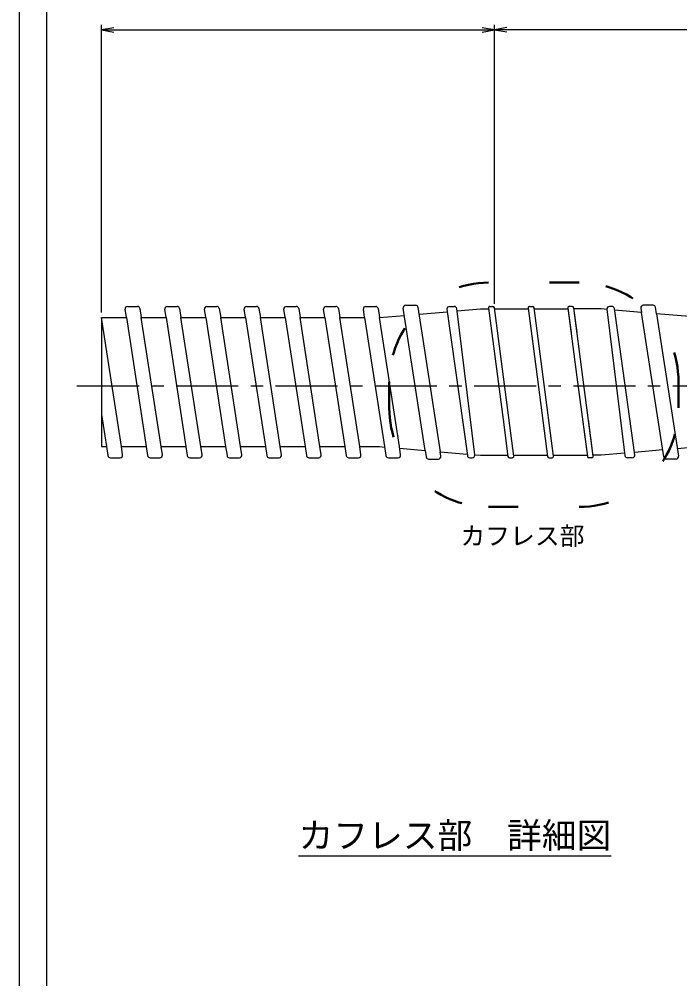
# Model space of a CAD drawing. Units: millimetres at full size, sheet at 1:1; details may follow other scales. Extents: x -850 to 1682, y -670 to 594.
# Drawn here: x -849.7 to -716.6, y -375.6 to -182.2 of the extents above; entities that cross this region are included whole.
import ezdxf
from ezdxf.enums import TextEntityAlignment as Align

# ---------------------------------------------------------------- set-up
doc = ezdxf.new("R2010")
doc.units = ezdxf.units.MM
doc.linetypes.add('USER1', pattern=[20, 12.5, -2.5, 2.5, -2.5])
doc.linetypes.add('USER5', pattern=[20, 6, -14])
for name, color, linetype, lineweight in [('0_2', 3, 'USER5', 50), ('D-BMK', 2, 'USER1', 25), ('D-BYP', 7, 'Continuous', 25), ('D-STR', 1, 'Continuous', 25), ('DIM', 7, 'Continuous', 25)]:
    doc.layers.add(name, color=color, linetype=linetype, lineweight=lineweight)
doc.styles.add('ＭＳ ゴシック', font='')
doc.styles.get('ＭＳ ゴシック').set_extended_font_data('MS Gothic')

# ---------------------------------------------------------------- blocks, each defined once
blk = doc.blocks.new('open_arrow')
at = {"color": 0, "linetype": 'Continuous', "lineweight": -2}
blk.add_lwpolyline([(7.5, 1.25), (0, 0), (7.5, -1.25)], dxfattribs=at)

msp = doc.modelspace()

# ---------------------------------------------------------------- linework, layer by layer
at = {"layer": '0_2'}
for p, q in [((-736.883, -235.308), (-755.155, -235.308)), ((-775.155, -260.514), (-775.155, -255.308)), ((-716.883, -255.308), (-716.883, -260.514)), ((-755.155, -280.514), (-736.883, -280.514))]:
    msp.add_line(p, q, dxfattribs=at)
at = {"layer": '0_2', "color": 7, "linetype": 'Continuous', "lineweight": 25}
msp.add_line((-833.105, -242.354), (-833.105, -268.354), dxfattribs=at)
msp.add_lwpolyline([(-849.689, -669.981), (-8.689, -669.981), (-8.689, -75.981), (-849.689, -75.981)], close=True, dxfattribs=at)
at = {"layer": '0_2'}
for centre, start, end in [((-755.155, -255.308), 90, 180), ((-736.883, -255.308), 0, 90), ((-755.155, -260.514), 180, 270), ((-736.883, -260.514), 270, 0)]:
    msp.add_arc(centre, 20, start, end, dxfattribs=at)
at = {"layer": 'D-BMK'}
msp.add_line((-838.054, -256.104), (-21.155, -256.104), dxfattribs=at)
at = {"layer": 'D-BYP'}
for p, q in [((-769.145, -241.669), (-763.455, -241.18)), ((-724.333, -241.302), (-729.753, -240.836)), ((-724.333, -241.302), (-729.753, -240.836)), ((-712.105, -242.354), (-721.293, -241.564)), ((-712.105, -242.354), (-721.293, -241.564)), ((-833.105, -242.354), (-828.105, -242.354)), ((-825.105, -242.354), (-820.105, -242.354)), ((-817.105, -242.354), (-812.105, -242.354)), ((-809.105, -242.354), (-804.105, -242.354)), ((-801.105, -242.354), (-796.105, -242.354)), ((-793.105, -242.354), (-788.105, -242.354)), ((-785.105, -242.354), (-780.105, -242.354)), ((-777.105, -242.354), (-772.106, -241.924)), ((-833.105, -268.354), (-832.105, -268.354)), ((-829.105, -268.354), (-824.105, -268.354)), ((-821.105, -268.354), (-816.105, -268.354)), ((-813.105, -268.354), (-808.105, -268.354)), ((-805.105, -268.354), (-800.105, -268.354)), ((-797.105, -268.354), (-792.105, -268.354)), ((-789.105, -268.354), (-784.105, -268.354)), ((-781.105, -268.354), (-777.105, -268.354)), ((-777.105, -268.354), (-776.092, -268.441)), ((-773.052, -268.703), (-767.918, -269.144)), ((-712.105, -268.354), (-717.105, -268.784)), ((-712.105, -268.354), (-717.105, -268.784)), ((-764.878, -269.406), (-759.457, -269.872)), ((-757.929, -270.003), (-756.759, -270.104)), ((-756.759, -270.104), (-751.271, -270.104)), ((-750.071, -270.104), (-743.271, -270.104)), ((-742.071, -270.104), (-735.271, -270.104)), ((-732.451, -270.104), (-734.071, -270.104)), ((-727.717, -269.697), (-732.451, -270.104)), ((-720.066, -269.039), (-725.755, -269.528)), ((-793.421, -350.828), (-730.421, -350.828))]:
    msp.add_line(p, q, dxfattribs=at)
at = {"layer": 'D-STR'}
for p, q in [((-771.841, -239.854), (-769.853, -239.854)), ((-721.985, -239.854), (-723.973, -239.854)), ((-721.985, -239.854), (-723.973, -239.854)), ((-828.105, -242.354), (-828.363, -240.68)), ((-827.869, -240.104), (-825.88, -240.104)), ((-825.386, -240.528), (-825.105, -242.354)), ((-820.105, -242.354), (-820.363, -240.68)), ((-819.869, -240.104), (-817.88, -240.104)), ((-817.386, -240.528), (-817.105, -242.354)), ((-812.105, -242.354), (-812.363, -240.68)), ((-811.869, -240.104), (-809.88, -240.104)), ((-809.386, -240.528), (-809.105, -242.354)), ((-804.105, -242.354), (-804.363, -240.68)), ((-803.869, -240.104), (-801.88, -240.104)), ((-801.386, -240.528), (-801.105, -242.354)), ((-796.105, -242.354), (-796.363, -240.68)), ((-795.869, -240.104), (-793.88, -240.104)), ((-793.386, -240.528), (-793.105, -242.354)), ((-788.105, -242.354), (-788.363, -240.68)), ((-787.869, -240.104), (-785.88, -240.104)), ((-785.386, -240.528), (-785.105, -242.354)), ((-780.105, -242.354), (-780.363, -240.68)), ((-779.869, -240.104), (-777.88, -240.104)), ((-777.386, -240.528), (-777.105, -242.354)), ((-767.918, -269.144), (-772.335, -240.43)), ((-769.359, -240.278), (-764.878, -269.406)), ((-763.526, -240.673), (-759.415, -270.173)), ((-763.031, -240.104), (-762.047, -240.104)), ((-757.924, -270.043), (-761.551, -240.543)), ((-761.494, -241.011), (-756.759, -240.604)), ((-756.759, -240.604), (-755.14, -240.604)), ((-755.161, -240.443), (-752.217, -262.891)), ((-754.863, -240.104), (-754.268, -240.104)), ((-752.141, -254.316), (-753.971, -240.365)), ((-753.94, -240.604), (-747.14, -240.604)), ((-747.161, -240.443), (-745.341, -254.316)), ((-746.863, -240.104), (-746.268, -240.104)), ((-744.141, -254.316), (-745.971, -240.365)), ((-745.94, -240.604), (-739.14, -240.604)), ((-739.161, -240.443), (-738.512, -245.387)), ((-739.161, -240.443), (-737.34, -254.325)), ((-738.268, -240.104), (-738.863, -240.104)), ((-738.268, -240.104), (-738.863, -240.104)), ((-737.319, -245.339), (-737.971, -240.365)), ((-736.14, -254.328), (-737.971, -240.365)), ((-732.451, -240.604), (-737.94, -240.604)), ((-732.451, -240.604), (-737.94, -240.604)), ((-731.281, -240.705), (-732.451, -240.604)), ((-731.281, -240.705), (-732.451, -240.604)), ((-731.286, -240.665), (-727.659, -270.165)), ((-731.286, -240.665), (-727.659, -270.165)), ((-730.29, -240.104), (-730.79, -240.104)), ((-730.29, -240.104), (-730.79, -240.104)), ((-725.684, -270.035), (-729.795, -240.535)), ((-725.684, -270.035), (-729.795, -240.535)), ((-724.467, -240.43), (-724.333, -241.302)), ((-724.467, -240.43), (-724.333, -241.302)), ((-719.852, -270.43), (-724.333, -241.302)), ((-719.852, -270.43), (-724.333, -241.302)), ((-721.293, -241.564), (-721.49, -240.278)), ((-721.293, -241.564), (-721.49, -240.278)), ((-721.293, -241.564), (-716.875, -270.278)), ((-721.293, -241.564), (-716.875, -270.278)), ((-829.105, -268.354), (-833.105, -242.354)), ((-828.105, -242.354), (-824.105, -268.354)), ((-821.105, -268.354), (-825.105, -242.354)), ((-820.105, -242.354), (-816.105, -268.354)), ((-813.105, -268.354), (-817.105, -242.354)), ((-812.105, -242.354), (-808.105, -268.354)), ((-805.105, -268.354), (-809.105, -242.354)), ((-804.105, -242.354), (-800.105, -268.354)), ((-797.105, -268.354), (-801.105, -242.354)), ((-796.105, -242.354), (-792.105, -268.354)), ((-789.105, -268.354), (-793.105, -242.354)), ((-788.105, -242.354), (-784.105, -268.354)), ((-781.105, -268.354), (-785.105, -242.354)), ((-780.105, -242.354), (-776.105, -268.354)), ((-773.105, -268.354), (-777.105, -242.354)), ((-750.05, -270.265), (-752.141, -254.316)), ((-745.341, -254.316), (-743.239, -270.343)), ((-742.05, -270.265), (-744.141, -254.316)), ((-737.34, -254.325), (-735.239, -270.343)), ((-734.05, -270.265), (-736.14, -254.328)), ((-833.105, -261.854), (-832.105, -268.354)), ((-752.217, -262.891), (-751.239, -270.343)), ((-736.217, -262.891), (-735.239, -270.343)), ((-734.05, -270.265), (-735.017, -262.891)), ((-832.105, -268.354), (-831.824, -270.18)), ((-828.848, -270.028), (-829.105, -268.354)), ((-824.105, -268.354), (-823.824, -270.18)), ((-820.848, -270.028), (-821.105, -268.354)), ((-816.105, -268.354), (-815.824, -270.18)), ((-812.848, -270.028), (-813.105, -268.354)), ((-808.105, -268.354), (-807.824, -270.18)), ((-804.848, -270.028), (-805.105, -268.354)), ((-800.105, -268.354), (-799.824, -270.18)), ((-796.848, -270.028), (-797.105, -268.354)), ((-792.105, -268.354), (-791.824, -270.18)), ((-788.848, -270.028), (-789.105, -268.354)), ((-784.105, -268.354), (-783.824, -270.18)), ((-780.848, -270.028), (-781.105, -268.354)), ((-776.105, -268.354), (-775.824, -270.18)), ((-772.848, -270.028), (-773.105, -268.354)), ((-831.33, -270.604), (-829.342, -270.604)), ((-823.33, -270.604), (-821.342, -270.604)), ((-815.33, -270.604), (-813.342, -270.604)), ((-807.33, -270.604), (-805.342, -270.604)), ((-799.33, -270.604), (-797.342, -270.604)), ((-791.33, -270.604), (-789.342, -270.604)), ((-783.33, -270.604), (-781.342, -270.604)), ((-775.33, -270.604), (-773.342, -270.604)), ((-767.918, -269.144), (-767.72, -270.43)), ((-764.743, -270.278), (-764.878, -269.406)), ((-758.92, -270.604), (-758.42, -270.604)), ((-750.942, -270.604), (-750.347, -270.604)), ((-742.942, -270.604), (-742.347, -270.604)), ((-734.347, -270.604), (-734.942, -270.604)), ((-734.347, -270.604), (-734.942, -270.604)), ((-732.451, -270.104), (-734.071, -270.104)), ((-727.717, -269.697), (-732.451, -270.104)), ((-726.18, -270.604), (-727.163, -270.604)), ((-726.18, -270.604), (-727.163, -270.604)), ((-720.066, -269.039), (-725.755, -269.528)), ((-767.226, -270.854), (-765.238, -270.854)), ((-717.369, -270.854), (-719.357, -270.854)), ((-717.369, -270.854), (-719.357, -270.854))]:
    msp.add_line(p, q, dxfattribs=at)
msp.add_lwpolyline([(-844.207, -655.329), (-16.176, -655.329), (-16.176, -92.189), (-844.207, -90.615)], close=True, dxfattribs=at)
for centre, radius, start, end in [((-771.841, -240.354), 0.5, 90, 188.74616), ((-769.853, -240.354), 0.5, 8.74616, 90), ((-723.973, -240.354), 0.5, 90, 188.74617), ((-723.973, -240.354), 0.5, 90, 188.74617), ((-721.985, -240.354), 0.5, 8.74616, 90), ((-721.985, -240.354), 0.5, 8.74616, 90), ((-827.869, -240.604), 0.5, 90, 188.74616), ((-825.88, -240.604), 0.5, 8.74616, 90), ((-819.869, -240.604), 0.5, 90, 188.74616), ((-817.88, -240.604), 0.5, 8.74616, 90), ((-811.869, -240.604), 0.5, 90, 188.74616), ((-809.88, -240.604), 0.5, 8.74616, 90), ((-803.869, -240.604), 0.5, 90, 188.74616), ((-801.88, -240.604), 0.5, 8.74616, 90), ((-795.869, -240.604), 0.5, 90, 188.74616), ((-793.88, -240.604), 0.5, 8.74616, 90), ((-787.869, -240.604), 0.5, 90, 188.74616), ((-785.88, -240.604), 0.5, 8.74616, 90), ((-779.869, -240.604), 0.5, 90, 188.74616), ((-777.88, -240.604), 0.5, 8.74616, 90), ((-763.031, -240.604), 0.5, 90, 187.93276), ((-762.047, -240.604), 0.5, 7.00938, 90), ((-754.863, -240.404), 0.3, 90, 187.47156), ((-754.268, -240.404), 0.3, 7.47156, 90), ((-746.863, -240.404), 0.3, 90, 187.47156), ((-746.268, -240.404), 0.3, 7.47156, 90), ((-738.863, -240.404), 0.3, 90, 187.47156), ((-738.863, -240.404), 0.3, 90, 187.47156), ((-738.268, -240.404), 0.3, 7.47156, 90), ((-738.268, -240.404), 0.3, 7.47156, 90), ((-730.79, -240.604), 0.5, 90, 187.00938), ((-730.79, -240.604), 0.5, 90, 187.00938), ((-730.29, -240.604), 0.5, 7.93276, 90), ((-730.29, -240.604), 0.5, 7.93276, 90), ((-831.33, -270.104), 0.5, 188.74616, 270), ((-829.342, -270.104), 0.5, 270, 8.74616), ((-823.33, -270.104), 0.5, 188.74616, 270), ((-821.342, -270.104), 0.5, 270, 8.74616), ((-815.33, -270.104), 0.5, 188.74616, 270), ((-813.342, -270.104), 0.5, 270, 8.74616), ((-807.33, -270.104), 0.5, 188.74616, 270), ((-805.342, -270.104), 0.5, 270, 8.74616), ((-799.33, -270.104), 0.5, 188.74616, 270), ((-797.342, -270.104), 0.5, 270, 8.74616), ((-791.33, -270.104), 0.5, 188.74616, 270), ((-789.342, -270.104), 0.5, 270, 8.74616), ((-783.33, -270.104), 0.5, 188.74616, 270), ((-781.342, -270.104), 0.5, 270, 8.74616), ((-775.33, -270.104), 0.5, 188.74616, 270), ((-773.342, -270.104), 0.5, 270, 8.74616), ((-767.226, -270.354), 0.5, 188.74616, 270), ((-765.238, -270.354), 0.5, 270, 8.74617), ((-758.92, -270.104), 0.5, 187.93276, 270), ((-758.42, -270.104), 0.5, 270, 7.00938), ((-750.942, -270.304), 0.3, 187.47156, 270), ((-750.347, -270.304), 0.3, 270, 7.47156), ((-742.942, -270.304), 0.3, 187.47156, 270), ((-742.347, -270.304), 0.3, 270, 7.47156), ((-734.942, -270.304), 0.3, 187.47156, 270), ((-734.942, -270.304), 0.3, 187.47156, 270), ((-734.347, -270.304), 0.3, 270, 7.47156), ((-734.347, -270.304), 0.3, 270, 7.47156), ((-727.163, -270.104), 0.5, 187.00938, 270), ((-727.163, -270.104), 0.5, 187.00938, 270), ((-726.18, -270.104), 0.5, 270, 7.93276), ((-726.18, -270.104), 0.5, 270, 7.93276), ((-719.357, -270.354), 0.5, 188.74616, 270), ((-719.357, -270.354), 0.5, 188.74616, 270), ((-717.369, -270.354), 0.5, 270, 8.74616), ((-717.369, -270.354), 0.5, 270, 8.74616)]:
    msp.add_arc(centre, radius, start, end, dxfattribs=at)
at = {"layer": 'DIM'}
for p, q in [((-833.105, -241.354), (-833.105, -183.366)), ((-753.94, -239.604), (-753.94, -183.314)), ((-753.94, -239.604), (-753.94, -183.366)), ((-833.105, -184.366), (-753.94, -184.366)), ((-104.798, -184.314), (-753.94, -184.314))]:
    msp.add_line(p, q, dxfattribs=at)

# ---------------------------------------------------------------- block references
at = {"layer": 'DIM', "xscale": 0.333, "yscale": 0.333}
for p in [(-833.105, -184.366), (-753.94, -184.314)]:
    msp.add_blockref('open_arrow', p, dxfattribs=at)
at = {"layer": 'DIM', "xscale": 0.333, "yscale": 0.333, "rotation": 180}
msp.add_blockref('open_arrow', (-753.94, -184.366), dxfattribs=at)

# ---------------------------------------------------------------- texts
at = {"layer": 'D-BYP', "style": 'ＭＳ ゴシック'}
for s, height, p in [('カフレス部', 3.666, (-760.818, -289.293)), ('カフレス部\u3000詳細図', 5.132, (-793.421, -350.828))]:
    msp.add_text(s, height=height, dxfattribs=at).set_placement(p, align=Align.BOTTOM_LEFT)

doc.saveas('drawing.dxf')
